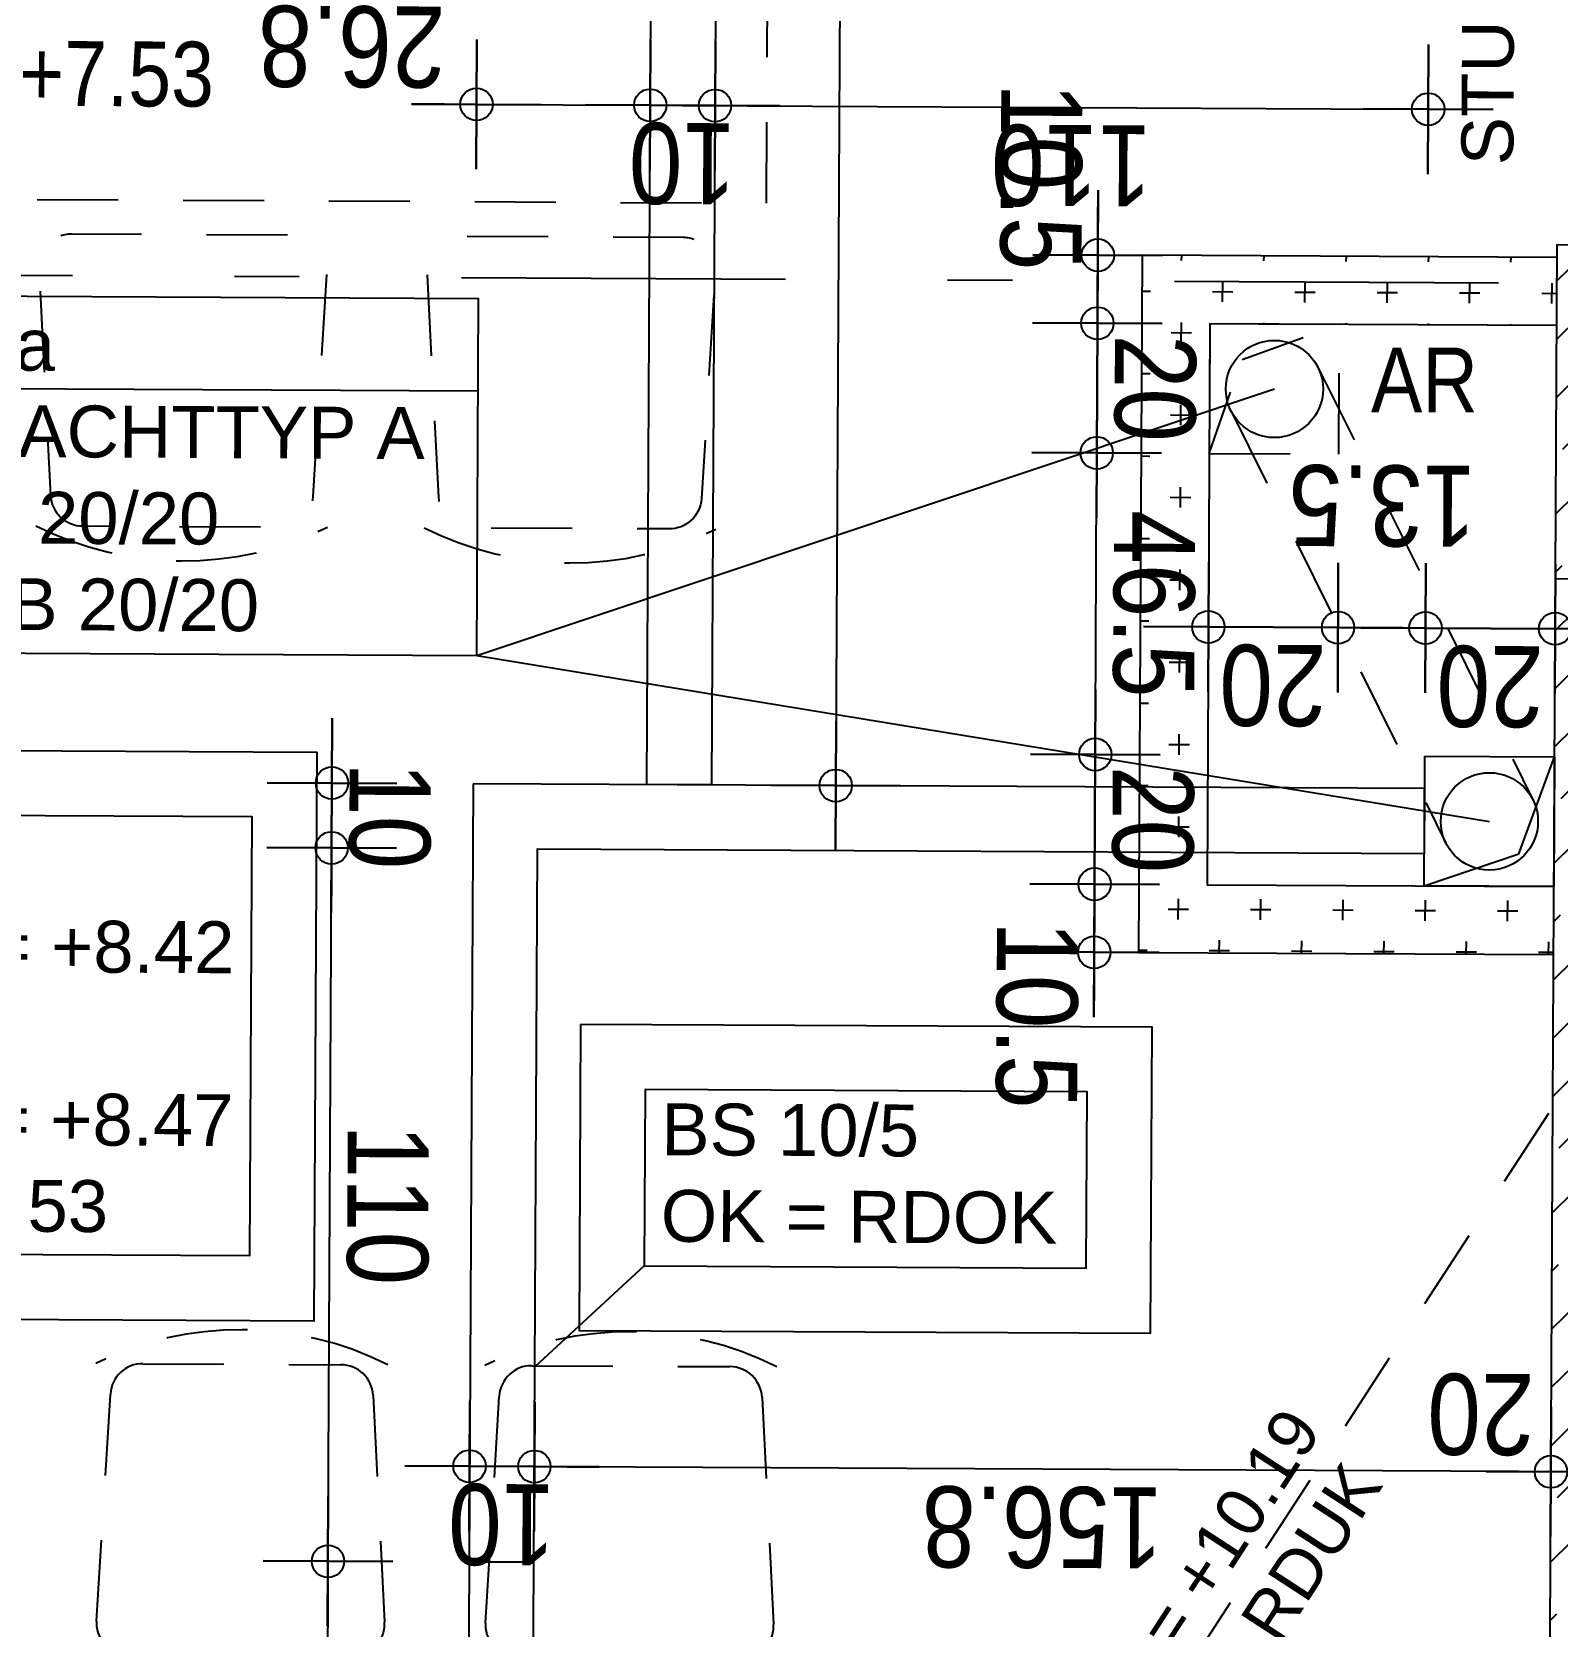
# Model space of a CAD drawing. Header units: millimetres. Extents: x 2447 to 2512, y 1346 to 1458.
# Drawn here: x 2455.556 to 2457.909, y 1409.801 to 1412.259 of the extents above; entities that cross this region are included whole.
import ezdxf
from ezdxf.enums import TextEntityAlignment as Align

# ---------------------------------------------------------------- set-up
doc = ezdxf.new("R2010")
doc.units = ezdxf.units.MM
doc.linetypes.add('HIDDEN2', pattern=[0.1875, 0.125, -0.0625])
doc.linetypes.add('STRICHPUNKT', pattern=[1, 0.5, -0.25, 0, -0.25])
for name, color, linetype in [('00-WOL-G00-L03-M0', 22, 'Continuous'), ('01-ANS-G00-L03-M0', 8, 'Continuous'), ('01-SYM-G00-L03-M0', 8, 'Continuous'), ('01-TXT---------M0', 1, 'Continuous'), ('02-AXO-G00-L03-M0', 8, 'STRICHPUNKT'), ('02-DIM-G00-L03-ACHSEN', 8, 'Continuous'), ('02-DIM-G00-L03-M0', 8, 'Continuous'), ('02-DIM-G00-L03-ROHBAU', 8, 'Continuous'), ('02-FIL-G00-L03-ORANGE', 40, 'Continuous'), ('02-FIL-G00-L03-STB', 8, 'Continuous'), ('02-TWA-G00-L03-M0', 4, 'Continuous'), ('02-TXT-G00-L03-M0', 8, 'Continuous'), ('02-ZWA-G00-L03-M0', 2, 'Continuous'), ('03-ANS-G00-L03-M0', 8, 'Continuous'), ('03-HID-G00-L03-M0', 8, 'HIDDEN2'), ('03-SYM-G00-L03-M0', 8, 'Continuous'), ('03-TXT-G00-L03-M0', 8, 'Continuous')]:
    doc.layers.add(name, color=color, linetype=linetype)
doc.layers.add('07_MOB-G00-L03-M0', color=6, linetype='HIDDEN2', plot=False)
doc.styles.add('ARIAL', font='arial.ttf', dxfattribs={"width": 0.85})
doc.styles.get("Standard").update_dxf_attribs({"font": 'arial.ttf'})
doc.linetypes.add('ZICKZACK', pattern='A,0.00254,-5.08,[131,ltypeshp.shx,S=5.08,R=0,X=-5.08,Y=0],-10.16,[131,ltypeshp.shx,S=5.08,R=180,X=5.08,Y=0],-5.08', length=20.32254)
doc.dimstyles.new('pp chromy&schneider', dxfattribs={"dimscale": 0.005, "dimtxt": 25, "dimasz": 10, "dimexe": 0, "dimexo": 0, "dimgap": 5, "dimtad": 1, "dimdec": 1, "dimlfac": 100, "dimrnd": 0.1, "dimzin": 9, "dimdsep": 46, "dimtxsty": 'ARIAL', "dimblk": 'c&s kote', "dimcen": 0, "dimse1": 1, "dimse2": 1, "dimclrd": 8, "dimclrt": 8, "dimadec": 0, "dimazin": 0, "dimtfac": 0.75, "dimtdec": 1, "dimtix": 1, "dimtmove": 2, "dimatfit": 0, "dimldrblk": 'NONE', "dimfxl": 1, "dimtolj": 1, "dimlwd": -1, "dimarcsym": 0})

# ---------------------------------------------------------------- blocks, each defined once
blk = doc.blocks.new('c&s kote')
at = {"color": 8}
for p, q in [((0, -2), (0, 2)), ((0, 2), (0, -2)), ((-2, 0), (2, 0)), ((2, 0), (-2, 0))]:
    blk.add_line(p, q, dxfattribs=at)
blk.add_circle((0, 0), 0.5, dxfattribs=at)
blk = doc.blocks.new('*D2779')
at = {"layer": '02-DIM-G00-L03-ACHSEN', "color": 8, "transparency": 16777216}
blk.add_arc((2453.0326, 1420.5028), 0.7781, 93.3897, 176.7618, dxfattribs=at)
at = {"layer": 'Defpoints', "color": 0, "transparency": 16777216}
for p in [(2453.0457, 1423.064), (2452.6441, 1421.177), (2468.8635, 1420.6255), (2447.8439, 1420.4626), (2452.9314, 1400.6642)]:
    blk.add_point(p, dxfattribs=at)
at = {"layer": '02-DIM-G00-L03-ACHSEN', "color": 8, "transparency": 16777216, "xscale": 0.05, "yscale": 0.05, "zscale": 0.05}
for p, rotation in [((2453.0366, 1421.281), 1.548646847647714), ((2452.2545, 1420.4968), 268.6029117767931)]:
    blk.add_blockref('c&s kote', p, dxfattribs=dict(at, rotation=rotation))
at = {"layer": '02-DIM-G00-L03-ACHSEN', "color": 8, "transparency": 16777216, "insert": (2452.5446, 1420.9896), "char_height": 0.125, "attachment_point": 5, "rotation": 225.0758, "style": 'ARIAL'}
blk.add_mtext('\\A1;90.74°', dxfattribs=at)
blk = doc.blocks.new('_None')
blk = doc.blocks.new('*D2780')
at = {"layer": '02-DIM-G00-L03-ACHSEN', "color": 8, "transparency": 16777216}
blk.add_arc((2452.9435, 1403.0308), 1.076, 182.6772, 267.0448, dxfattribs=at)
at = {"layer": 'Defpoints', "color": 0, "transparency": 16777216}
for p in [(2453.0457, 1423.064), (2447.7549, 1403.0295), (2465.3436, 1403.034), (2452.0108, 1402.4943), (2452.9314, 1400.6642)]:
    blk.add_point(p, dxfattribs=at)
at = {"layer": '02-DIM-G00-L03-ACHSEN', "color": 8, "transparency": 16777216, "xscale": 0.05, "yscale": 0.05, "zscale": 0.05}
for p, rotation in [((2451.8675, 1403.0306), 91.34581227789492), ((2452.938, 1401.9548), 358.3761922479835)]:
    blk.add_blockref('c&s kote', p, dxfattribs=dict(at, rotation=rotation))
at = {"layer": '02-DIM-G00-L03-ACHSEN', "color": 8, "transparency": 16777216, "insert": (2452.2437, 1402.3345), "char_height": 0.125, "attachment_point": 5, "rotation": 314.861, "style": 'ARIAL'}
blk.add_mtext('\\A1;89.69°', dxfattribs=at)
blk = doc.blocks.new('*D2781')
at = {"layer": '02-DIM-G00-L03-ACHSEN', "color": 8, "transparency": 16777216}
blk.add_arc((2453.0132, 1416.6964), 0.7995, 93.2915, 176.1236, dxfattribs=at)
at = {"layer": 'Defpoints', "color": 0, "transparency": 16777216}
for p in [(2453.0457, 1423.064), (2452.617, 1417.3908), (2447.8248, 1416.7229), (2468.843, 1416.6156), (2452.9314, 1400.6642)]:
    blk.add_point(p, dxfattribs=at)
at = {"layer": '02-DIM-G00-L03-ACHSEN', "color": 8, "transparency": 16777216, "xscale": 0.05, "yscale": 0.05, "zscale": 0.05}
for p, rotation in [((2453.0173, 1417.4959), 1.499517257604911), ((2452.2138, 1416.7005), 267.9155813781793)]:
    blk.add_blockref('c&s kote', p, dxfattribs=dict(at, rotation=rotation))
at = {"layer": '02-DIM-G00-L03-ACHSEN', "color": 8, "transparency": 16777216, "insert": (2452.5133, 1417.2015), "char_height": 0.125, "attachment_point": 5, "rotation": 224.7075, "style": 'ARIAL'}
blk.add_mtext('\\A1;90.00°', dxfattribs=at)
blk = doc.blocks.new('*D1624')
at = {"layer": '02-DIM-G00-L03-ROHBAU', "color": 8, "transparency": 16777216}
blk.add_arc((2453.0326, 1420.497), 0.7832, 93.3662, 176.7214, dxfattribs=at)
at = {"layer": 'Defpoints', "color": 0, "transparency": 16777216}
for p in [(2453.0457, 1423.064), (2452.6418, 1421.1757), (2470.8634, 1420.6153), (2447.8439, 1420.4626), (2452.9314, 1400.6642)]:
    blk.add_point(p, dxfattribs=at)
at = {"layer": '02-DIM-G00-L03-ROHBAU', "color": 8, "transparency": 16777216, "xscale": 0.05, "yscale": 0.05, "zscale": 0.05}
for p, rotation in [((2453.0366, 1421.2802), 1.5368614515858), ((2452.2495, 1420.4918), 268.5507148003031)]:
    blk.add_blockref('c&s kote', p, dxfattribs=dict(at, rotation=rotation))
at = {"layer": '02-DIM-G00-L03-ROHBAU', "color": 8, "transparency": 16777216, "insert": (2452.5413, 1420.9876), "char_height": 0.125, "attachment_point": 5, "rotation": 225.0438, "style": 'ARIAL'}
blk.add_mtext('\\A1;91°', dxfattribs=at)
blk = doc.blocks.new('*D1625')
at = {"layer": '02-DIM-G00-L03-ROHBAU', "color": 8, "transparency": 16777216}
blk.add_arc((2453.0132, 1416.6964), 0.7995, 93.2915, 176.1236, dxfattribs=at)
at = {"layer": 'Defpoints', "color": 0, "transparency": 16777216}
for p in [(2453.0457, 1423.064), (2452.617, 1417.3908), (2447.8248, 1416.7229), (2470.843, 1416.6054), (2452.9314, 1400.6642)]:
    blk.add_point(p, dxfattribs=at)
at = {"layer": '02-DIM-G00-L03-ROHBAU', "color": 8, "transparency": 16777216, "xscale": 0.05, "yscale": 0.05, "zscale": 0.05}
for p, rotation in [((2453.0173, 1417.4959), 1.499517257416151), ((2452.2138, 1416.7005), 267.9155813783062)]:
    blk.add_blockref('c&s kote', p, dxfattribs=dict(at, rotation=rotation))
at = {"layer": '02-DIM-G00-L03-ROHBAU', "color": 8, "transparency": 16777216, "insert": (2452.5133, 1417.2015), "char_height": 0.125, "attachment_point": 5, "rotation": 224.7075, "style": 'ARIAL'}
blk.add_mtext('\\A1;90°', dxfattribs=at)
blk = doc.blocks.new('01-HK2')
for p, q in [((0, -0.098), (0, 0.098)), ((0.098, 0), (-0.098, 0))]:
    blk.add_line(p, q)
blk.add_circle((0, 0), 0.0773)
at = {"layer": '01-TXT---------M0', "color": 8, "style": 'ARIAL', "width": 0.85}
blk.add_attdef('HEIGHT', text='', height=0.1, rotation=360, dxfattribs=at).set_placement((0, 0.132), align=Align.BOTTOM_CENTER)
blk = doc.blocks.new('03-rar')
blk.add_circle((0, 0), 0.05)
at = {"layer": '01-TXT---------M0', "color": 8, "style": 'ARIAL', "width": 0.85}
blk.add_attdef('RR', text='', height=0.1, dxfattribs=at).set_placement((0, 0.1), align=Align.CENTER)
blk = doc.blocks.new('möbel_tisch_gross')
blk.add_lwpolyline([(-0.45, 0.9), (-0.45, -0.9), (0.45, -0.9), (0.45, 0.9)], close=True)
at = {"flags": 128}
for points in [[(-0.906, 0.8009, 0.39805), (-0.9532, 0.751), (-0.9532, 0.4456, 0.39805), (-0.906, 0.3957), (-0.556, 0.3762, 0.430564), (-0.5032, 0.4262), (-0.5032, 0.7704, 0.430564), (-0.556, 0.8204)], [(0.906, 0.8009, -0.39805), (0.9532, 0.751), (0.9532, 0.4456, -0.39805), (0.906, 0.3957), (0.556, 0.3762, -0.430564), (0.5032, 0.4262), (0.5032, 0.7704, -0.430564), (0.556, 0.8204)], [(-0.906, 0.2021, 0.39805), (-0.9532, 0.1521), (-0.9532, -0.1533, 0.39805), (-0.906, -0.2032), (-0.556, -0.2226, 0.430564), (-0.5032, -0.1727), (-0.5032, 0.1716, 0.430564), (-0.556, 0.2215)], [(0.906, 0.2021, -0.39805), (0.9532, 0.1521), (0.9532, -0.1533, -0.39805), (0.906, -0.2032), (0.556, -0.2226, -0.430564), (0.5032, -0.1727), (0.5032, 0.1716, -0.430564), (0.556, 0.2215)], [(-0.906, -0.8021, -0.39805), (-0.9532, -0.7521), (-0.9532, -0.4467, -0.39805), (-0.906, -0.3968), (-0.556, -0.3774, -0.430564), (-0.5032, -0.4273), (-0.5032, -0.7716, -0.430564), (-0.556, -0.8215)], [(0.906, -0.8021, 0.39805), (0.9532, -0.7521), (0.9532, -0.4467, 0.39805), (0.906, -0.3968), (0.556, -0.3774, 0.430564), (0.5032, -0.4273), (0.5032, -0.7716, 0.430564), (0.556, -0.8215)]]:
    blk.add_lwpolyline(points, format="xyb", close=True, dxfattribs=at)
for centre, start, end in [((-0.5032, 0.5983), 153.4349, 206.5651), ((0.5032, 0.5983), 333.4349, 26.5651), ((-0.5032, -0.0006), 153.4349, 206.5651), ((0.5032, -0.0006), 333.4349, 26.5651), ((-0.5032, -0.5994), 153.4349, 206.5651), ((0.5032, -0.5994), 333.4349, 26.5651)]:
    blk.add_arc(centre, 0.5031, start, end)
blk = doc.blocks.new('*D1660')
at = {"layer": '02-DIM-G00-L03-ROHBAU', "color": 8, "transparency": 16777216}
blk.add_line((2457.8493, 1410.0393), (2456.3813, 1410.0468), dxfattribs=at)
at = {"layer": 'Defpoints', "color": 0, "transparency": 16777216}
for p in [(2456.3362, 1410.9994), (2456.3313, 1410.047), (2457.8975, 1409.6914)]:
    blk.add_point(p, dxfattribs=at)
at = {"layer": '02-DIM-G00-L03-ROHBAU', "color": 8, "transparency": 16777216, "xscale": 0.05, "yscale": 0.05, "zscale": 0.05}
for p, rotation in [((2456.3313, 1410.047), 179.7075493181463), ((2457.8993, 1410.039), 359.7075493181463)]:
    blk.add_blockref('c&s kote', p, dxfattribs=dict(at, rotation=rotation))
at = {"layer": '02-DIM-G00-L03-ROHBAU', "color": 8, "transparency": 16777216, "insert": (2457.1149, 1409.9542), "char_height": 0.125, "attachment_point": 5, "rotation": 179.7075, "style": 'ARIAL'}
blk.add_mtext('\\A1;156.8', dxfattribs=at)
blk = doc.blocks.new('*D1661')
at = {"layer": '02-DIM-G00-L03-ROHBAU', "color": 8, "transparency": 16777216}
for p, q in [((2456.1813, 1410.0478), (2456.1313, 1410.048)), ((2456.3313, 1410.047), (2456.2313, 1410.0475)), ((2456.3813, 1410.0468), (2456.4313, 1410.0465))]:
    blk.add_line(p, q, dxfattribs=at)
at = {"layer": 'Defpoints', "color": 0, "transparency": 16777216}
for p in [(2456.2367, 1411.0999), (2456.3362, 1410.9994), (2456.2313, 1410.0475)]:
    blk.add_point(p, dxfattribs=at)
at = {"layer": '02-DIM-G00-L03-ROHBAU', "color": 8, "transparency": 16777216, "xscale": 0.05, "yscale": 0.05, "zscale": 0.05}
for p, rotation in [((2456.2313, 1410.0475), 359.7075493181463), ((2456.3313, 1410.047), 179.7075493181463)]:
    blk.add_blockref('c&s kote', p, dxfattribs=dict(at, rotation=rotation))
at = {"layer": '02-DIM-G00-L03-ROHBAU', "color": 8, "transparency": 16777216, "insert": (2456.2809, 1409.9584), "char_height": 0.125, "attachment_point": 5, "rotation": 179.7075, "style": 'ARIAL'}
blk.add_mtext('\\A1;10', dxfattribs=at)
blk = doc.blocks.new('*D1662')
at = {"layer": '02-DIM-G00-L03-ROHBAU', "color": 8, "transparency": 16777216}
blk.add_line((2456.0131, 1409.951), (2456.0182, 1410.951), dxfattribs=at)
at = {"layer": 'Defpoints', "color": 0, "transparency": 16777216}
for p in [(2456.0185, 1411.001), (2456.3362, 1410.9994), (2456.2306, 1409.8999)]:
    blk.add_point(p, dxfattribs=at)
at = {"layer": '02-DIM-G00-L03-ROHBAU', "color": 8, "transparency": 16777216, "xscale": 0.05, "yscale": 0.05, "zscale": 0.05}
for p, rotation in [((2456.0185, 1411.001), 89.70754931647869), ((2456.0129, 1409.901), 269.7075493164787)]:
    blk.add_blockref('c&s kote', p, dxfattribs=dict(at, rotation=rotation))
at = {"layer": '02-DIM-G00-L03-ROHBAU', "color": 8, "transparency": 16777216, "insert": (2456.1045, 1410.4506), "char_height": 0.125, "attachment_point": 5, "rotation": 269.7075, "style": 'ARIAL'}
blk.add_mtext('\\A1;110', dxfattribs=at)
blk = doc.blocks.new('*D1663')
at = {"layer": '02-DIM-G00-L03-ROHBAU', "color": 8, "transparency": 16777216}
for p, q in [((2456.0192, 1411.151), (2456.0195, 1411.201)), ((2456.0185, 1411.001), (2456.019, 1411.101)), ((2456.0182, 1410.951), (2456.018, 1410.901))]:
    blk.add_line(p, q, dxfattribs=at)
at = {"layer": 'Defpoints', "color": 0, "transparency": 16777216}
for p in [(2456.019, 1411.101), (2456.1984, 1411.1001), (2456.3362, 1410.9994)]:
    blk.add_point(p, dxfattribs=at)
at = {"layer": '02-DIM-G00-L03-ROHBAU', "color": 8, "transparency": 16777216, "xscale": 0.05, "yscale": 0.05, "zscale": 0.05}
for p, rotation in [((2456.019, 1411.101), 269.7075493164787), ((2456.0185, 1411.001), 89.70754931647869)]:
    blk.add_blockref('c&s kote', p, dxfattribs=dict(at, rotation=rotation))
at = {"layer": '02-DIM-G00-L03-ROHBAU', "color": 8, "transparency": 16777216, "insert": (2456.1076, 1411.0506), "char_height": 0.125, "attachment_point": 5, "rotation": 269.7075, "style": 'ARIAL'}
blk.add_mtext('\\A1;10', dxfattribs=at)
blk = doc.blocks.new('*D1679')
at = {"layer": '02-DIM-G00-L03-ROHBAU', "color": 8, "transparency": 16777216}
for p, q in [((2457.6559, 1411.3403), (2457.6059, 1411.3405)), ((2457.7059, 1411.34), (2457.9059, 1411.339)), ((2457.9559, 1411.3387), (2458.0059, 1411.3385))]:
    blk.add_line(p, q, dxfattribs=at)
at = {"layer": 'Defpoints', "color": 0, "transparency": 16777216}
for p in [(2457.9059, 1411.339), (2457.7049, 1411.1424), (2457.9049, 1411.1414)]:
    blk.add_point(p, dxfattribs=at)
at = {"layer": '02-DIM-G00-L03-ROHBAU', "color": 8, "transparency": 16777216, "xscale": 0.05, "yscale": 0.05, "zscale": 0.05}
for p, rotation in [((2457.7059, 1411.34), 359.7075493181463), ((2457.9059, 1411.339), 179.7075493181463)]:
    blk.add_blockref('c&s kote', p, dxfattribs=dict(at, rotation=rotation))
at = {"layer": '02-DIM-G00-L03-ROHBAU', "color": 8, "transparency": 16777216, "insert": (2457.8055, 1411.2507), "char_height": 0.125, "attachment_point": 5, "rotation": 179.7075, "style": 'ARIAL'}
blk.add_mtext('\\A1;20', dxfattribs=at)
blk = doc.blocks.new('*D1680')
at = {"layer": '02-DIM-G00-L03-ROHBAU', "color": 8, "transparency": 16777216}
for p, q in [((2457.1967, 1411.195), (2457.1969, 1411.245)), ((2457.1964, 1411.145), (2457.1954, 1410.945)), ((2457.1952, 1410.895), (2457.1949, 1410.845))]:
    blk.add_line(p, q, dxfattribs=at)
at = {"layer": 'Defpoints', "color": 0, "transparency": 16777216}
for p in [(2457.7049, 1411.1424), (2457.1954, 1410.945), (2457.7039, 1410.9424)]:
    blk.add_point(p, dxfattribs=at)
at = {"layer": '02-DIM-G00-L03-ROHBAU', "color": 8, "transparency": 16777216, "xscale": 0.05, "yscale": 0.05, "zscale": 0.05}
for p, rotation in [((2457.1964, 1411.145), 269.7075493164787), ((2457.1954, 1410.945), 89.70754931647869)]:
    blk.add_blockref('c&s kote', p, dxfattribs=dict(at, rotation=rotation))
at = {"layer": '02-DIM-G00-L03-ROHBAU', "color": 8, "transparency": 16777216, "insert": (2457.2847, 1411.0446), "char_height": 0.125, "attachment_point": 5, "rotation": 269.7075, "style": 'ARIAL'}
blk.add_mtext('\\A1;20', dxfattribs=at)
blk = doc.blocks.new('*D1710')
at = {"layer": '02-DIM-G00-L03-M0', "color": 8, "transparency": 16777216}
for p, q in [((2457.8493, 1410.0393), (2457.7993, 1410.0395)), ((2458.0993, 1410.038), (2457.8993, 1410.039)), ((2458.1493, 1410.0377), (2458.1993, 1410.0375))]:
    blk.add_line(p, q, dxfattribs=at)
at = {"layer": 'Defpoints', "color": 0, "transparency": 16777216}
for p in [(2457.8993, 1410.039), (2458.0991, 1409.9904), (2457.8975, 1409.6914)]:
    blk.add_point(p, dxfattribs=at)
at = {"layer": '02-DIM-G00-L03-M0', "color": 8, "transparency": 16777216, "xscale": 0.05, "yscale": 0.05, "zscale": 0.05}
for p, rotation in [((2457.8993, 1410.039), 359.7075493181463), ((2458.0993, 1410.038), 179.7075493181463)]:
    blk.add_blockref('c&s kote', p, dxfattribs=dict(at, rotation=rotation))
at = {"layer": '02-DIM-G00-L03-M0', "color": 8, "transparency": 16777216, "insert": (2457.7913, 1410.1284), "char_height": 0.125, "attachment_point": 5, "rotation": 179.7075, "style": 'ARIAL'}
blk.add_mtext('\\A1;20', dxfattribs=at)
blk = doc.blocks.new('*D1764')
at = {"layer": '02-DIM-G00-L03-ROHBAU', "color": 8, "transparency": 16777216}
for p, q in [((2458.5903, 1409.9379), (2458.5905, 1409.9879)), ((2458.59, 1409.8879), (2458.589, 1409.6879)), ((2458.5888, 1409.6379), (2458.5885, 1409.5879))]:
    blk.add_line(p, q, dxfattribs=at)
at = {"layer": 'Defpoints', "color": 0, "transparency": 16777216}
for p in [(2458.0985, 1409.8904), (2457.8975, 1409.6914), (2458.589, 1409.6879)]:
    blk.add_point(p, dxfattribs=at)
at = {"layer": '02-DIM-G00-L03-ROHBAU', "color": 8, "transparency": 16777216, "xscale": 0.05, "yscale": 0.05, "zscale": 0.05}
for p, rotation in [((2458.59, 1409.8879), 269.7075493164787), ((2458.589, 1409.6879), 89.70754931647869)]:
    blk.add_blockref('c&s kote', p, dxfattribs=dict(at, rotation=rotation))
at = {"layer": '02-DIM-G00-L03-ROHBAU', "color": 8, "transparency": 16777216, "insert": (2458.4994, 1409.5359), "char_height": 0.125, "attachment_point": 5, "rotation": 269.7075, "style": 'ARIAL'}
blk.add_mtext('\\A1;20', dxfattribs=at)
blk = doc.blocks.new('*D1982')
at = {"layer": '02-DIM-G00-L03-ROHBAU', "color": 8, "transparency": 16777216}
for p, q in [((2457.5209, 1411.341), (2457.4709, 1411.3412)), ((2457.7059, 1411.34), (2457.5709, 1411.3407)), ((2457.7559, 1411.3398), (2457.8059, 1411.3395))]:
    blk.add_line(p, q, dxfattribs=at)
at = {"layer": 'Defpoints', "color": 0, "transparency": 16777216}
for p in [(2457.5723, 1411.6081), (2457.5709, 1411.3407), (2457.7049, 1411.1424)]:
    blk.add_point(p, dxfattribs=at)
at = {"layer": '02-DIM-G00-L03-ROHBAU', "color": 8, "transparency": 16777216, "xscale": 0.05, "yscale": 0.05, "zscale": 0.05}
for p, rotation in [((2457.5709, 1411.3407), 359.7075493181463), ((2457.7059, 1411.34), 179.7075493181463)]:
    blk.add_blockref('c&s kote', p, dxfattribs=dict(at, rotation=rotation))
at = {"layer": '02-DIM-G00-L03-ROHBAU', "color": 8, "transparency": 16777216, "insert": (2457.6394, 1411.5292), "char_height": 0.125, "attachment_point": 5, "rotation": 179.7075, "style": 'ARIAL'}
blk.add_mtext('\\A1;13.5', dxfattribs=at)
blk = doc.blocks.new('*D1983')
at = {"layer": '02-DIM-G00-L03-ROHBAU', "color": 8, "transparency": 16777216}
for p, q in [((2457.3209, 1411.342), (2457.2709, 1411.3422)), ((2457.5709, 1411.3407), (2457.3709, 1411.3417)), ((2457.6209, 1411.3404), (2457.6709, 1411.3402))]:
    blk.add_line(p, q, dxfattribs=at)
at = {"layer": 'Defpoints', "color": 0, "transparency": 16777216}
for p in [(2457.3723, 1411.6091), (2457.5723, 1411.6081), (2457.3709, 1411.3417)]:
    blk.add_point(p, dxfattribs=at)
at = {"layer": '02-DIM-G00-L03-ROHBAU', "color": 8, "transparency": 16777216, "xscale": 0.05, "yscale": 0.05, "zscale": 0.05}
for p, rotation in [((2457.3709, 1411.3417), 359.7075493181463), ((2457.5709, 1411.3407), 179.7075493181463)]:
    blk.add_blockref('c&s kote', p, dxfattribs=dict(at, rotation=rotation))
at = {"layer": '02-DIM-G00-L03-ROHBAU', "color": 8, "transparency": 16777216, "insert": (2457.4705, 1411.2524), "char_height": 0.125, "attachment_point": 5, "rotation": 179.7075, "style": 'ARIAL'}
blk.add_mtext('\\A1;20', dxfattribs=at)
blk = doc.blocks.new('*D1984')
at = {"layer": '02-DIM-G00-L03-ROHBAU', "color": 8, "transparency": 16777216}
blk.add_line((2457.1967, 1411.195), (2457.1985, 1411.56), dxfattribs=at)
at = {"layer": 'Defpoints', "color": 0, "transparency": 16777216}
for p in [(2457.1988, 1411.61), (2457.3723, 1411.6091), (2457.7049, 1411.1424)]:
    blk.add_point(p, dxfattribs=at)
at = {"layer": '02-DIM-G00-L03-ROHBAU', "color": 8, "transparency": 16777216, "xscale": 0.05, "yscale": 0.05, "zscale": 0.05}
for p, rotation in [((2457.1988, 1411.61), 89.70754931647869), ((2457.1964, 1411.145), 269.7075493164787)]:
    blk.add_blockref('c&s kote', p, dxfattribs=dict(at, rotation=rotation))
at = {"layer": '02-DIM-G00-L03-ROHBAU', "color": 8, "transparency": 16777216, "insert": (2457.2864, 1411.3771), "char_height": 0.125, "attachment_point": 5, "rotation": 269.7075, "style": 'ARIAL'}
blk.add_mtext('\\A1;46.5', dxfattribs=at)
blk = doc.blocks.new('*D1985')
at = {"layer": '02-DIM-G00-L03-ROHBAU', "color": 8, "transparency": 16777216}
for p, q in [((2457.2001, 1411.86), (2457.2003, 1411.91)), ((2457.1988, 1411.61), (2457.1998, 1411.81)), ((2457.1985, 1411.56), (2457.1983, 1411.51))]:
    blk.add_line(p, q, dxfattribs=at)
at = {"layer": 'Defpoints', "color": 0, "transparency": 16777216}
for p in [(2457.1998, 1411.81), (2457.3733, 1411.8091), (2457.3723, 1411.6091)]:
    blk.add_point(p, dxfattribs=at)
at = {"layer": '02-DIM-G00-L03-ROHBAU', "color": 8, "transparency": 16777216, "xscale": 0.05, "yscale": 0.05, "zscale": 0.05}
for p, rotation in [((2457.1998, 1411.81), 269.7075493164787), ((2457.1988, 1411.61), 89.70754931647869)]:
    blk.add_blockref('c&s kote', p, dxfattribs=dict(at, rotation=rotation))
at = {"layer": '02-DIM-G00-L03-ROHBAU', "color": 8, "transparency": 16777216, "insert": (2457.2881, 1411.7096), "char_height": 0.125, "attachment_point": 5, "rotation": 269.7075, "style": 'ARIAL'}
blk.add_mtext('\\A1;20', dxfattribs=at)
blk = doc.blocks.new('*D1986')
at = {"layer": '02-DIM-G00-L03-M0', "color": 8, "transparency": 16777216}
for p, q in [((2457.2006, 1411.965), (2457.2009, 1412.015)), ((2457.1998, 1411.81), (2457.2004, 1411.915)), ((2457.1996, 1411.76), (2457.1993, 1411.71))]:
    blk.add_line(p, q, dxfattribs=at)
at = {"layer": 'Defpoints', "color": 0, "transparency": 16777216}
for p in [(2457.2004, 1411.915), (2457.2689, 1411.9147), (2457.3733, 1411.8091)]:
    blk.add_point(p, dxfattribs=at)
at = {"layer": '02-DIM-G00-L03-M0', "color": 8, "transparency": 16777216, "xscale": 0.05, "yscale": 0.05, "zscale": 0.05}
for p, rotation in [((2457.2004, 1411.915), 269.7075493164787), ((2457.1998, 1411.81), 89.70754931647869)]:
    blk.add_blockref('c&s kote', p, dxfattribs=dict(at, rotation=rotation))
at = {"layer": '02-DIM-G00-L03-M0', "color": 8, "transparency": 16777216, "insert": (2457.1124, 1412.0359), "char_height": 0.125, "attachment_point": 5, "rotation": 269.7075, "style": 'ARIAL'}
blk.add_mtext('\\A1;10.5', dxfattribs=at)
blk = doc.blocks.new('*D1987')
at = {"layer": '02-DIM-G00-L03-M0', "color": 8, "transparency": 16777216}
for p, q in [((2457.1957, 1410.995), (2457.1959, 1411.045)), ((2457.1954, 1410.945), (2457.1949, 1410.84)), ((2457.1946, 1410.79), (2457.1944, 1410.74))]:
    blk.add_line(p, q, dxfattribs=at)
at = {"layer": 'Defpoints', "color": 0, "transparency": 16777216}
for p in [(2457.7039, 1410.9424), (2457.1949, 1410.84), (2457.2634, 1410.8397)]:
    blk.add_point(p, dxfattribs=at)
at = {"layer": '02-DIM-G00-L03-M0', "color": 8, "transparency": 16777216, "xscale": 0.05, "yscale": 0.05, "zscale": 0.05}
for p, rotation in [((2457.1954, 1410.945), 269.7075493164787), ((2457.1949, 1410.84), 89.70754931647869)]:
    blk.add_blockref('c&s kote', p, dxfattribs=dict(at, rotation=rotation))
at = {"layer": '02-DIM-G00-L03-M0', "color": 8, "transparency": 16777216, "insert": (2457.1058, 1410.7434), "char_height": 0.125, "attachment_point": 5, "rotation": 269.7075, "style": 'ARIAL'}
blk.add_mtext('\\A1;10.5', dxfattribs=at)
blk = doc.blocks.new('*D1568')
at = {"layer": '02-DIM-G00-L03-ROHBAU', "color": 8, "transparency": 16777216}
blk.add_line((2456.0126, 1409.851), (2455.9983, 1407.0511), dxfattribs=at)
at = {"layer": 'Defpoints', "color": 0, "transparency": 16777216}
for p in [(2456.2306, 1409.8999), (2455.9981, 1407.0011), (2456.2158, 1407)]:
    blk.add_point(p, dxfattribs=at)
at = {"layer": '02-DIM-G00-L03-ROHBAU', "color": 8, "transparency": 16777216, "xscale": 0.05, "yscale": 0.05, "zscale": 0.05}
for p, rotation in [((2456.0129, 1409.901), 89.70754931647869), ((2455.9981, 1407.0011), 269.7075493164787)]:
    blk.add_blockref('c&s kote', p, dxfattribs=dict(at, rotation=rotation))
at = {"layer": '02-DIM-G00-L03-ROHBAU', "color": 8, "transparency": 16777216, "insert": (2456.0943, 1408.4506), "char_height": 0.125, "attachment_point": 5, "rotation": 269.7075, "style": 'ARIAL'}
blk.add_mtext('\\A1;290', dxfattribs=at)
blk = doc.blocks.new('*D1569')
at = {"layer": '02-DIM-G00-L03-ROHBAU', "color": 8, "transparency": 16777216}
blk.add_line((2456.8112, 1414.047), (2456.7964, 1411.1471), dxfattribs=at)
at = {"layer": 'Defpoints', "color": 0, "transparency": 16777216}
for p in [(2456.62, 1414.098), (2456.6047, 1411.098), (2456.7962, 1411.0971)]:
    blk.add_point(p, dxfattribs=at)
at = {"layer": '02-DIM-G00-L03-ROHBAU', "color": 8, "transparency": 16777216, "xscale": 0.05, "yscale": 0.05, "zscale": 0.05}
for p, rotation in [((2456.8115, 1414.097), 89.70754931647869), ((2456.7962, 1411.0971), 269.7075493164787)]:
    blk.add_blockref('c&s kote', p, dxfattribs=dict(at, rotation=rotation))
at = {"layer": '02-DIM-G00-L03-ROHBAU', "color": 8, "transparency": 16777216, "insert": (2456.8927, 1412.5966), "char_height": 0.125, "attachment_point": 5, "rotation": 269.7075, "style": 'ARIAL'}
blk.add_mtext('\\A1;300', dxfattribs=at)
blk = doc.blocks.new('*D1570')
at = {"layer": '02-DIM-G00-L03-ROHBAU', "color": 8, "transparency": 16777216}
for p, q in [((2456.192, 1412.1477), (2456.142, 1412.148)), ((2456.242, 1412.1475), (2456.51, 1412.1461)), ((2456.56, 1412.1459), (2456.61, 1412.1456))]:
    blk.add_line(p, q, dxfattribs=at)
at = {"layer": 'Defpoints', "color": 0, "transparency": 16777216}
for p in [(2456.51, 1412.1461), (2456.2367, 1411.0999), (2456.5047, 1411.0985)]:
    blk.add_point(p, dxfattribs=at)
at = {"layer": '02-DIM-G00-L03-ROHBAU', "color": 8, "transparency": 16777216, "xscale": 0.05, "yscale": 0.05, "zscale": 0.05}
for p, rotation in [((2456.242, 1412.1475), 359.7075493181463), ((2456.51, 1412.1461), 179.7075493181463)]:
    blk.add_blockref('c&s kote', p, dxfattribs=dict(at, rotation=rotation))
at = {"layer": '02-DIM-G00-L03-ROHBAU', "color": 8, "transparency": 16777216, "insert": (2456.0497, 1412.2373), "char_height": 0.125, "attachment_point": 5, "rotation": 179.7075, "style": 'ARIAL'}
blk.add_mtext('\\A1;26.8', dxfattribs=at)
blk = doc.blocks.new('*D1571')
at = {"layer": '02-DIM-G00-L03-ROHBAU', "color": 8, "transparency": 16777216}
for p, q in [((2456.46, 1412.1464), (2456.41, 1412.1466)), ((2456.51, 1412.1461), (2456.61, 1412.1456)), ((2456.66, 1412.1454), (2456.71, 1412.1451))]:
    blk.add_line(p, q, dxfattribs=at)
at = {"layer": 'Defpoints', "color": 0, "transparency": 16777216}
for p in [(2456.61, 1412.1456), (2456.5047, 1411.0985), (2456.6047, 1411.098)]:
    blk.add_point(p, dxfattribs=at)
at = {"layer": '02-DIM-G00-L03-ROHBAU', "color": 8, "transparency": 16777216, "xscale": 0.05, "yscale": 0.05, "zscale": 0.05}
for p, rotation in [((2456.51, 1412.1461), 359.7075493181463), ((2456.61, 1412.1456), 179.7075493181463)]:
    blk.add_blockref('c&s kote', p, dxfattribs=dict(at, rotation=rotation))
at = {"layer": '02-DIM-G00-L03-ROHBAU', "color": 8, "transparency": 16777216, "insert": (2456.5596, 1412.0571), "char_height": 0.125, "attachment_point": 5, "rotation": 179.7075, "style": 'ARIAL'}
blk.add_mtext('\\A1;10', dxfattribs=at)
blk = doc.blocks.new('*D1572')
at = {"layer": '02-DIM-G00-L03-ROHBAU', "color": 8, "transparency": 16777216}
blk.add_line((2456.66, 1412.1454), (2457.66, 1412.1403), dxfattribs=at)
at = {"layer": 'Defpoints', "color": 0, "transparency": 16777216}
for p in [(2457.71, 1412.14), (2457.7049, 1411.1424), (2456.6047, 1411.098)]:
    blk.add_point(p, dxfattribs=at)
at = {"layer": '02-DIM-G00-L03-ROHBAU', "color": 8, "transparency": 16777216, "xscale": 0.05, "yscale": 0.05, "zscale": 0.05}
for p, rotation in [((2456.61, 1412.1456), 179.7075493181463), ((2457.71, 1412.14), 359.7075493181463)]:
    blk.add_blockref('c&s kote', p, dxfattribs=dict(at, rotation=rotation))
at = {"layer": '02-DIM-G00-L03-ROHBAU', "color": 8, "transparency": 16777216, "insert": (2457.1596, 1412.054), "char_height": 0.125, "attachment_point": 5, "rotation": 179.7075, "style": 'ARIAL'}
blk.add_mtext('\\A1;110', dxfattribs=at)

msp = doc.modelspace()

# ---------------------------------------------------------------- hatches: boundary and pattern name
at = {"layer": '02-FIL-G00-L03-ORANGE'}
h = msp.add_hatch(dxfattribs=at)
h.set_pattern_fill('CROSS', color=256, scale=0.01, angle=107.0465, style=0)
h.set_pattern_definition([(359.70755, (2425.26, 1364.90502), (0.06382329, 0.063175056), [0.03175, -0.09525]), (89.70755, (2425.27579, 1364.88906), (-0.063175056, 0.06382329), [0.03175, -0.09525])])
h.paths.add_polyline_path([(2457.9089, 1411.9114), (2457.2689, 1411.9147), (2457.2634, 1410.8397), (2457.9034, 1410.8364), (2457.9039, 1410.9414), (2457.3689, 1410.9441), (2457.3733, 1411.8091), (2457.9083, 1411.8064)])
at = {"layer": '02-FIL-G00-L03-STB'}
h = msp.add_hatch(dxfattribs=at)
h.set_pattern_fill('ANSI33', color=256, scale=0.02, angle=107.0465, style=0)
h.set_pattern_definition([(44.70755, (2425.26, 1364.90502), (-0.08934302, 0.09025976), []), (44.70755, (2425.3498, 1364.90456), (-0.08934302, 0.09025976), [0.0635, -0.03175])])
h.paths.add_polyline_path([(2458.109, 1411.9304), (2457.909, 1411.9314), (2457.9063, 1411.4164), (2458.1063, 1411.4154)])
h = msp.add_hatch(dxfattribs=at)
h.set_pattern_fill('ANSI33', color=256, scale=0.02, angle=107.0465, style=0)
h.set_pattern_definition([(44.70755, (2425.26, 1364.90502), (-0.08934302, 0.09025976), []), (44.70755, (2425.3498, 1364.90456), (-0.08934302, 0.09025976), [0.0635, -0.03175])])
h.paths.add_polyline_path([(2458.0985, 1409.8904), (2458.1063, 1411.4154), (2457.9063, 1411.4164), (2457.8975, 1409.6914), (2460.5275, 1409.678), (2460.5316, 1410.488), (2460.3316, 1410.489), (2460.3285, 1409.879)])

# ---------------------------------------------------------------- linework, layer by layer
at = {"layer": '00-WOL-G00-L03-M0', "linetype": 'ZICKZACK', "ltscale": 0.005}
for points in [[(2454.52, 1411.1563), (2455.9958, 1411.1487), (2455.9913, 1410.2713), (2454.5155, 1410.2788)], [(2456.4026, 1410.7289), (2456.4002, 1410.257), (2457.2819, 1410.2525), (2457.2843, 1410.7244)]]:
    msp.add_lwpolyline(points, close=True, dxfattribs=at)
at = {"layer": '01-ANS-G00-L03-M0'}
msp.add_lwpolyline([(2457.7049, 1411.1424), (2457.9049, 1411.1414), (2457.9039, 1410.9414), (2457.7039, 1410.9424)], close=True, dxfattribs=at)
at = {"layer": '02-AXO-G00-L03-M0'}
msp.add_lwpolyline([(2468.8185, 1411.8157), (2447.8003, 1411.923)], dxfattribs=at)
at = {"layer": '02-FIL-G00-L03-STB'}
msp.add_lwpolyline([(2457.9063, 1411.4164), (2458.1063, 1411.4154)], dxfattribs=at)
at = {"layer": '02-TWA-G00-L03-M0'}
msp.add_lwpolyline([(2457.8975, 1409.6914), (2457.909, 1411.9314), (2458.109, 1411.9304)], dxfattribs=at)
at = {"layer": '02-TXT-G00-L03-M0'}
msp.add_lwpolyline([(2454.616, 1410.3783), (2454.6194, 1411.0558), (2455.8953, 1411.0493), (2455.8919, 1410.3718), (2454.616, 1410.3783), (2454.1786, 1409.9204)], dxfattribs=at)
at = {"layer": '02-ZWA-G00-L03-M0'}
for points in [[(2457.9089, 1411.9114), (2457.2689, 1411.9147), (2457.2634, 1410.8397), (2457.9034, 1410.8364)], [(2457.9083, 1411.8064), (2457.3733, 1411.8091), (2457.3689, 1410.9441), (2457.9039, 1410.9414)], [(2457.9039, 1410.9414), (2457.7039, 1410.9424)]]:
    msp.add_lwpolyline(points, dxfattribs=at)
at = {"layer": '03-ANS-G00-L03-M0'}
for points in [[(2456.52, 1414.0985), (2456.62, 1414.098), (2456.6047, 1411.098), (2456.5047, 1411.0985)], [(2456.2367, 1411.0999), (2456.2306, 1409.8999), (2456.3306, 1409.8994), (2456.3362, 1410.9994), (2457.7042, 1410.9924), (2457.7047, 1411.0924), (2456.2367, 1411.0999)], [(2456.2306, 1409.8999), (2456.2158, 1407), (2456.3158, 1406.9995), (2456.3306, 1409.8994)]]:
    msp.add_lwpolyline(points, close=True, dxfattribs=at)
at = {"layer": '03-HID-G00-L03-M0'}
msp.add_lwpolyline([(2457.5733, 1411.8081), (2457.3733, 1411.8091), (2457.3723, 1411.6091), (2457.5723, 1411.6081)], close=True, dxfattribs=at)
at = {"layer": '03-SYM-G00-L03-M0', "linetype": 'HIDDEN2'}
for points in [[(2457.54, 1411.742), (2457.8716, 1411.0753)], [(2457.4057, 1411.6752), (2457.7373, 1411.0085)]]:
    msp.add_lwpolyline(points, dxfattribs=at)
at = {"layer": '03-SYM-G00-L03-M0'}
msp.add_circle((2457.8044, 1411.0419), 0.075, dxfattribs=at)
at = {"layer": '03-TXT-G00-L03-M0'}
msp.add_line((2455.2497, 1411.7108), (2456.2446, 1411.7057), dxfattribs=at)
at = {"layer": '03-TXT-G00-L03-M0', "linetype": 'HIDDEN2'}
msp.add_lwpolyline([(2453.044, 1403.1308), (2464.3327, 1420.4904)], dxfattribs=at)
at = {"layer": '03-TXT-G00-L03-M0'}
for points in [[(2456.2425, 1411.2978), (2456.2453, 1411.8478), (2455.2504, 1411.8529), (2455.2476, 1411.3029), (2456.2425, 1411.2978), (2457.4728, 1411.7086)], [(2456.2425, 1411.2978), (2457.8044, 1411.0419)], [(2457.7039, 1410.9424), (2457.8496, 1410.9917), (2457.9049, 1411.1414)], [(2456.5007, 1410.3565), (2456.5007, 1410.3565), (2457.1824, 1410.353), (2457.1838, 1410.6249), (2456.5021, 1410.6284), (2456.5007, 1410.3565), (2456.3321, 1410.201)]]:
    msp.add_lwpolyline(points, dxfattribs=at)
at = {"layer": '03-TXT-G00-L03-M0', "linetype": 'HIDDEN2', "ltscale": 0.5}
msp.add_lwpolyline([(2457.3723, 1411.6091), (2457.423, 1411.7543), (2457.5733, 1411.8081)], dxfattribs=at)
at = {"layer": '07_MOB-G00-L03-M0'}
for points in [[(2455.6551, 1410.2061), (2455.6551, 1410.2061, -0.236068), (2456.1051, 1410.2038, -8879219087.81988)], [(2456.2551, 1410.203), (2456.2551, 1410.203, -0.236068), (2456.7051, 1410.2007, -8879219087.81988)]]:
    msp.add_lwpolyline(points, format="xyb", dxfattribs=at)
for points in [[(2456.05, 1409.754), (2455.7057, 1409.7558, -0.430564), (2455.656, 1409.8088), (2455.6773, 1410.1587, -0.39805), (2455.7274, 1410.2057), (2456.0328, 1410.2041, -0.39805), (2456.0825, 1410.1567), (2456.1002, 1409.8066, -0.430564), (2456.05, 1409.754)], [(2456.65, 1409.751), (2456.3057, 1409.7527, -0.430564), (2456.256, 1409.8058), (2456.2772, 1410.1557, -0.39805), (2456.3274, 1410.2026), (2456.6328, 1410.2011, -0.39805), (2456.6825, 1410.1536), (2456.7001, 1409.8035, -0.430564), (2456.65, 1409.751)]]:
    msp.add_lwpolyline(points, format="xyb", close=True, dxfattribs=at)

# ---------------------------------------------------------------- block references
at = {"layer": '01-SYM-G00-L03-M0'}
ref = msp.add_blockref('01-HK2', (2455.2555, 1412.0427), dxfattribs=dict(at, xscale=0.7575757580624574, yscale=0.7575757580613005, zscale=0.7575757580681661, rotation=359.707549265205))
ref.add_attrib('HEIGHT', 'RDOK OG 03 = +7.53', dxfattribs={"layer": '01-TXT---------M0', "color": 8, "height": 0.1, "rotation": 359.7075, "style": 'ARIAL', "width": 0.85}).set_placement((2455.2559, 1412.1169), align=Align.BOTTOM_CENTER)
at = {"layer": '03-SYM-G00-L03-M0'}
ref = msp.add_blockref('03-rar', (2457.4728, 1411.7086), dxfattribs=dict(at, xscale=1.500000000148455, yscale=1.500000000110149, zscale=1.500000000142526, rotation=359.9410890921586))
ref.add_attrib('RR', 'AR', dxfattribs={"layer": '01-TXT---------M0', "color": 8, "height": 0.1, "rotation": 359.9411, "style": 'ARIAL', "width": 0.85}).set_placement((2457.7042, 1411.6725), align=Align.CENTER)
at = {"layer": '07_MOB-G00-L03-M0', "rotation": 89.70754941700285}
msp.add_blockref('möbel_tisch_gross', (2455.7916, 1412.4498), dxfattribs=at)

# ---------------------------------------------------------------- texts
at = {"layer": '02-TXT-G00-L03-M0', "char_height": 0.08}
for s, insert, width, attachment_point, rotation in [('{\\fArial|b0|i0|c0|p34;STUK = 225 ü. FOK}', (2457.8448, 1412.5517), 1.5718, 8, 89.7075), ('{\\fArial|b0|i0|c0|p34;WDB 5/5\\POK = 75 ü. FOK = +8.42\\PWS 15/6\\POK = 80 ü. FOK = +8.47\\PUK = RDOK = +7.53}', (2454.6581, 1410.4126), 1.3675, 7, 359.7075)]:
    msp.add_mtext(s, dxfattribs=dict(at, insert=insert, width=width, attachment_point=attachment_point, rotation=rotation))
at = {"layer": '03-TXT-G00-L03-M0'}
for s, insert, char_height, width, attachment_point, rotation in [('{\\fArial|b0|i0|c0|p34;S1.3a\\PSCHACHTTYP A\\PDDB 20/20\\PFBDB 20/20}', (2455.299, 1411.5776), 0.08, 1.0507, 4, 359.7075), ('{\\fArial|b0|i0|c0|p34;BS 10/5\\POK = RDOK}', (2456.5262, 1410.3927), 0.08, 0.9139, 7, 359.7075), ('{\\fArial|b0|i0|c0|p34;RDUK = +10.19\\PFDUK = RDUK}', (2457.3672, 1409.779), 0.075, 2.247, 5, 56.9643)]:
    msp.add_mtext(s, dxfattribs=dict(at, insert=insert, char_height=char_height, width=width, attachment_point=attachment_point, rotation=rotation))

# ---------------------------------------------------------------- dimensions: what is measured, and where the dimension line sits
at = {"layer": '02-DIM-G00-L03-ACHSEN'}
for base, line1, line2, picture, middle in [((2452.0108, 1402.4943), ((2453.0457, 1423.064), (2452.9314, 1400.6642)), ((2447.7549, 1403.0295), (2465.3436, 1403.034)), '*D2780', (2452.2437, 1402.3345)), ((2452.617, 1417.3908), ((2468.843, 1416.6156), (2447.8248, 1416.7229)), ((2453.0457, 1423.064), (2452.9314, 1400.6642)), '*D2781', (2452.5133, 1417.2015)), ((2452.6441, 1421.177), ((2447.8439, 1420.4626), (2468.8635, 1420.6255)), ((2453.0457, 1423.064), (2452.9314, 1400.6642)), '*D2779', (2452.5446, 1420.9896))]:
    dim = msp.add_angular_dim_2l(base=base, line1=line1, line2=line2, dimstyle='pp chromy&schneider', override={"dimzin": 8, "dimadec": 2}, dxfattribs=at)
    dim.commit()
    dim.dimension.update_dxf_attribs({"geometry": picture, "text_midpoint": middle})
at = {"layer": '02-DIM-G00-L03-M0'}
for base, p1, p2, angle, picture, middle in [((2457.2004, 1411.915), (2457.3733, 1411.8091), (2457.2689, 1411.9147), 89.7075, '*D1986', (2457.1124, 1412.0359)), ((2457.1949, 1410.84), (2457.7039, 1410.9424), (2457.2634, 1410.8397), 89.7075, '*D1987', (2457.1058, 1410.7434)), ((2457.8993, 1410.039), (2458.0991, 1409.9904), (2457.8975, 1409.6914), 359.7075, '*D1710', (2457.7913, 1410.1284))]:
    dim = msp.add_linear_dim(base=base, p1=p1, p2=p2, angle=angle, dimstyle='pp chromy&schneider', override={"dimzin": 8}, dxfattribs=at)
    dim.commit()
    dim.dimension.update_dxf_attribs({"geometry": picture, "text_midpoint": middle, "dimtype": 160})
at = {"layer": '02-DIM-G00-L03-ROHBAU'}
for base, line1, picture, middle in [((2452.617, 1417.3908), ((2470.843, 1416.6054), (2447.8248, 1416.7229)), '*D1625', (2452.5133, 1417.2015)), ((2452.6418, 1421.1757), ((2447.8439, 1420.4626), (2470.8634, 1420.6153)), '*D1624', (2452.5413, 1420.9876))]:
    dim = msp.add_angular_dim_2l(base=base, line1=line1, line2=((2453.0457, 1423.064), (2452.9314, 1400.6642)), dimstyle='pp chromy&schneider', override={"dimzin": 8}, dxfattribs=at)
    dim.commit()
    dim.dimension.update_dxf_attribs({"geometry": picture, "text_midpoint": middle})
for base, p1, p2, angle, picture, middle in [((2456.7962, 1411.0971), (2456.62, 1414.098), (2456.6047, 1411.098), 89.7075, '*D1569', (2456.8927, 1412.5966)), ((2456.61, 1412.1456), (2456.5047, 1411.0985), (2456.6047, 1411.098), 359.7075, '*D1571', (2456.5596, 1412.0571)), ((2457.71, 1412.14), (2456.6047, 1411.098), (2457.7049, 1411.1424), 359.7075, '*D1572', (2457.1596, 1412.054)), ((2457.1998, 1411.81), (2457.3723, 1411.6091), (2457.3733, 1411.8091), 89.7075, '*D1985', (2457.2881, 1411.7096)), ((2457.1988, 1411.61), (2457.7049, 1411.1424), (2457.3723, 1411.6091), 89.7075, '*D1984', (2457.2864, 1411.3771)), ((2457.3709, 1411.3417), (2457.5723, 1411.6081), (2457.3723, 1411.6091), 359.7075, '*D1983', (2457.4705, 1411.2524)), ((2457.9059, 1411.339), (2457.7049, 1411.1424), (2457.9049, 1411.1414), 359.7075, '*D1679', (2457.8055, 1411.2507)), ((2457.1954, 1410.945), (2457.7049, 1411.1424), (2457.7039, 1410.9424), 89.7075, '*D1680', (2457.2847, 1411.0446)), ((2456.019, 1411.101), (2456.3362, 1410.9994), (2456.1984, 1411.1001), 89.7075, '*D1663', (2456.1076, 1411.0506)), ((2456.0185, 1411.001), (2456.2306, 1409.8999), (2456.3362, 1410.9994), 89.7075, '*D1662', (2456.1045, 1410.4506)), ((2456.2313, 1410.0475), (2456.3362, 1410.9994), (2456.2367, 1411.0999), 359.7075, '*D1661', (2456.2809, 1409.9584)), ((2456.3313, 1410.047), (2457.8975, 1409.6914), (2456.3362, 1410.9994), 359.7075, '*D1660', (2457.1149, 1409.9542)), ((2455.9981, 1407.0011), (2456.2306, 1409.8999), (2456.2158, 1407), 89.7075, '*D1568', (2456.0943, 1408.4506))]:
    dim = msp.add_linear_dim(base=base, p1=p1, p2=p2, angle=angle, dimstyle='pp chromy&schneider', override={"dimzin": 8}, dxfattribs=at)
    dim.commit()
    dim.dimension.update_dxf_attribs({"geometry": picture, "text_midpoint": middle})
for base, p1, p2, angle, picture, middle in [((2456.51, 1412.1461), (2456.2367, 1411.0999), (2456.5047, 1411.0985), 359.7075, '*D1570', (2456.0497, 1412.2373)), ((2457.5709, 1411.3407), (2457.7049, 1411.1424), (2457.5723, 1411.6081), 359.7075, '*D1982', (2457.6394, 1411.5292)), ((2458.589, 1409.6879), (2458.0985, 1409.8904), (2457.8975, 1409.6914), 89.7075, '*D1764', (2458.4994, 1409.5359))]:
    dim = msp.add_linear_dim(base=base, p1=p1, p2=p2, angle=angle, dimstyle='pp chromy&schneider', override={"dimzin": 8}, dxfattribs=at)
    dim.commit()
    dim.dimension.update_dxf_attribs({"geometry": picture, "text_midpoint": middle, "dimtype": 160})

doc.saveas('drawing.dxf')
